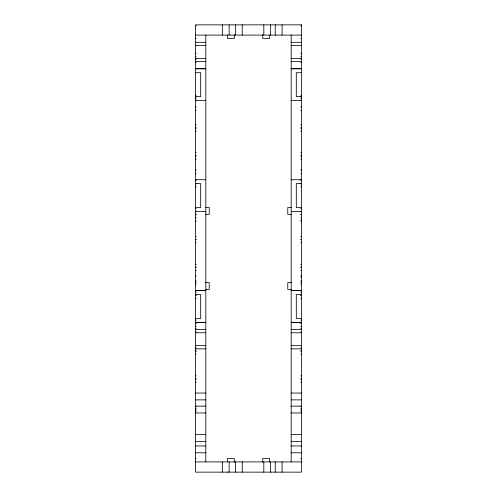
<?xml version="1.0" encoding="UTF-8"?>
<svg xmlns="http://www.w3.org/2000/svg" width="497" height="497" viewBox="0 0 497 497"><rect width="100%" height="100%" fill="white"/><g stroke="black" fill="none" stroke-linecap="round" stroke-linejoin="round"><path stroke-width="0.75" d="M195.576 25.825L196.216 25.825M300.784 25.825L301.424 25.825M195.576 35.094L301.424 35.094M195.576 38.505L196.216 38.505M300.784 38.505L301.424 38.505M195.576 42.295L205.82 42.295M291.18 42.295L301.424 42.295M195.576 45.513L205.82 45.513M291.18 45.513L301.424 45.513M195.576 53.303L196.216 53.303M300.784 53.303L301.424 53.303M195.576 56.72L196.216 56.72M300.784 56.72L301.424 56.72M195.576 58.391L205.82 58.391M291.18 58.391L301.424 58.391M195.576 59.05L196.216 59.05M300.784 59.05L301.424 59.05M195.576 61.609L205.82 61.609M291.18 61.609L301.424 61.609M195.576 62.467L196.216 62.467M300.784 62.467L301.424 62.467M195.576 68.667L205.82 68.667M291.18 68.667L301.424 68.667M195.576 68.81L205.82 68.81M291.18 68.81L301.424 68.81M195.576 72.711L200.695 72.711L200.695 96.611L195.576 96.611M301.424 72.711L296.305 72.711L296.305 96.611L301.424 96.611M195.576 95.213L196.216 95.213M300.784 95.213L301.424 95.213M195.576 96.983L196.216 96.983M300.784 96.983L301.424 96.983M195.576 98.412L196.216 98.412M300.784 98.412L301.424 98.412M195.576 100.251L196.216 100.251M300.784 100.251L301.424 100.251M195.576 100.512L205.82 100.512M291.18 100.512L301.424 100.512M195.576 100.655L196.216 100.655M300.784 100.655L301.424 100.655M195.576 106.855L196.216 106.855M300.784 106.855L301.424 106.855M195.576 110.272L196.216 110.272M300.784 110.272L301.424 110.272M195.576 124.865L196.216 124.865M300.784 124.865L301.424 124.865M195.576 127.859L196.216 127.859M300.784 127.859L301.424 127.859M195.576 128.139L196.216 128.139M300.784 128.139L301.424 128.139M195.576 131.127L196.216 131.127M300.784 131.127L301.424 131.127M195.576 152.753L196.216 152.753M300.784 152.753L301.424 152.753M195.576 155.741L196.216 155.741M300.784 155.741L301.424 155.741M195.576 156.021L196.216 156.021M300.784 156.021L301.424 156.021M195.576 159.015L196.216 159.015M300.784 159.015L301.424 159.015M195.576 169.968L196.216 169.968M300.784 169.968L301.424 169.968M195.576 173.378L196.216 173.378M300.784 173.378L301.424 173.378M195.576 179.585L196.216 179.585M300.784 179.585L301.424 179.585M195.576 179.728L205.82 179.728M291.18 179.728L301.424 179.728M195.576 180.641L196.216 180.641M300.784 180.641L301.424 180.641M195.576 183.623L200.695 183.623L200.695 207.529L195.576 207.529M301.424 183.623L296.305 183.623L296.305 207.529L301.424 207.529M195.576 183.909L196.216 183.909M300.784 183.909L301.424 183.909M195.576 186.897L196.216 186.897M300.784 186.897L301.424 186.897M205.82 207.529L209.231 207.529L209.231 214.356L205.441 214.356M291.18 207.529L287.769 207.529L287.769 214.356L291.559 214.356M195.576 208.523L196.216 208.523M300.784 208.523L301.424 208.523M195.576 211.424L205.82 211.424M291.18 211.424L301.424 211.424M195.576 211.567L196.216 211.511M300.784 211.511L301.424 211.567M195.576 211.797L196.216 211.797M300.784 211.797L301.424 211.797M195.576 214.356L196.216 214.356M300.784 214.356L301.424 214.356M195.576 214.785L196.216 214.785M300.784 214.785L301.424 214.785M195.576 217.767L196.216 217.767M300.784 217.767L301.424 217.767M300.784 220.047L301.424 220.047M195.576 221.184L196.216 221.184M300.784 221.184L301.424 221.184M195.576 236.41L196.216 236.41M300.784 236.41L301.424 236.41M195.576 239.399L196.216 239.399M300.784 239.399L301.424 239.399M195.576 239.678L196.216 239.678M300.784 239.678L301.424 239.678M195.576 242.666L196.216 242.666M300.784 242.666L301.424 242.666M195.576 264.292L196.216 264.292M300.784 264.292L301.424 264.292M195.576 267.28L196.216 267.28M300.784 267.28L301.424 267.28M195.576 267.566L196.216 267.566M300.784 267.566L301.424 267.566M195.576 270.554L196.216 270.554M300.784 270.554L301.424 270.554M195.576 275.816L196.216 275.816M300.784 275.816L301.424 275.816M300.784 276.953L301.424 276.953M195.576 280.88L196.216 280.88M300.784 280.88L301.424 280.88M195.576 282.644L196.216 282.644M205.441 282.644L209.231 282.644L209.231 289.471L205.82 289.471M291.559 282.644L287.769 282.644L287.769 289.471L291.18 289.471M300.784 282.644L301.424 282.644M195.576 284.296L196.216 284.296M300.784 284.296L301.424 284.296M195.576 290.497L205.82 290.497M291.18 290.497L301.424 290.497M195.576 290.639L205.82 290.639M291.18 290.639L301.424 290.639M195.576 292.18L196.216 292.18M300.784 292.18L301.424 292.18M195.576 294.541L200.695 294.541L200.695 318.44L195.576 318.44M301.424 294.541L296.305 294.541L296.305 318.44L301.424 318.44M195.576 295.168L196.216 295.168M300.784 295.168L301.424 295.168M195.576 295.448L196.216 295.448M300.784 295.448L301.424 295.448M195.576 298.436L196.216 298.436M300.784 298.436L301.424 298.436M195.576 320.062L196.216 320.062M300.784 320.062L301.424 320.062M195.576 322.336L205.82 322.336M291.18 322.336L301.424 322.336M195.576 322.478L205.82 322.478M291.18 322.478L301.424 322.478M195.576 323.056L196.216 323.056M300.784 323.056L301.424 323.056M195.576 323.336L196.216 323.336M300.784 323.336L301.424 323.336M195.576 326.324L196.216 326.324M300.784 326.324L301.424 326.324M195.576 328.685L196.216 328.685M300.784 328.685L301.424 328.685M195.576 329.542L205.82 329.542M291.18 329.542L301.424 329.542M195.576 332.095L196.216 332.095M300.784 332.095L301.424 332.095M195.576 332.76L205.82 332.76M291.18 332.76L301.424 332.76M195.576 345.639L205.82 345.639M291.18 345.639L301.424 345.639M195.576 347.95L196.216 347.95M300.784 347.95L301.424 347.95M195.576 348.857L205.82 348.857M291.18 348.857L301.424 348.857M195.576 350.938L196.216 350.938M300.784 350.938L301.424 350.938M195.576 351.217L196.216 351.217M300.784 351.217L301.424 351.217M195.576 354.212L196.216 354.212M300.784 354.212L301.424 354.212M195.576 375.831L196.216 375.831M300.784 375.831L301.424 375.831M195.576 378.826L196.216 378.826M300.784 378.826L301.424 378.826M195.576 379.105L196.216 379.105M300.784 379.105L301.424 379.105M195.576 382.094L196.216 382.094M300.784 382.094L301.424 382.094M195.576 393.046L205.82 393.046M291.18 393.046L301.424 393.046M195.576 399.874L205.82 399.874M291.18 399.874L301.424 399.874M195.576 406.136L205.82 406.136M291.18 406.136L301.424 406.136M195.576 406.708L196.216 406.708M300.784 406.708L301.424 406.708M195.576 408.546L196.216 408.546M300.784 408.546L301.424 408.546M195.576 409.982L196.216 409.982M300.784 409.982L301.424 409.982M195.576 411.752L196.216 411.752M300.784 411.752L301.424 411.752M195.576 412.964L205.82 412.964M291.18 412.964L301.424 412.964M195.576 434.54L205.82 434.54M291.18 434.54L301.424 434.54M195.576 441.367L205.82 441.367M291.18 441.367L301.424 441.367M195.576 445.971L205.82 445.971M291.18 445.971L301.424 445.971M195.576 452.798L205.82 452.798M291.18 452.798L301.424 452.798M195.576 458.495L196.216 458.495M300.784 458.495L301.424 458.495M195.576 461.906L301.424 461.906M291.18 34.989L291.18 461.906M282.079 24.85L282.079 35.094M282.079 461.906L282.079 472.15M275.245 24.85L275.245 35.094M275.245 461.906L275.245 472.15M270.641 24.85L270.641 35.094M270.641 461.906L270.641 472.15M269.554 35.094L269.554 38.505L262.727 38.505L262.727 34.715M269.554 461.906L269.554 458.495L262.727 458.495L262.727 462.285M263.814 24.85L263.814 35.094M263.814 461.906L263.814 472.15M242.238 24.85L242.238 35.094M242.238 461.906L242.238 472.15M235.41 24.85L235.41 35.094M235.41 461.906L235.41 472.15M234.273 34.715L234.273 38.505L227.446 38.505L227.446 35.094M234.273 462.285L234.273 458.495L227.446 458.495L227.446 461.906M229.148 24.85L229.148 35.094M229.148 461.906L229.148 472.15M227.446 471.827L227.446 472.15M222.321 24.85L222.321 35.094M222.321 461.906L222.321 472.15M205.82 34.989L205.82 461.906M301.424 24.85L195.576 24.85L195.576 472.15L301.424 472.15L301.424 24.85"/></g></svg>
